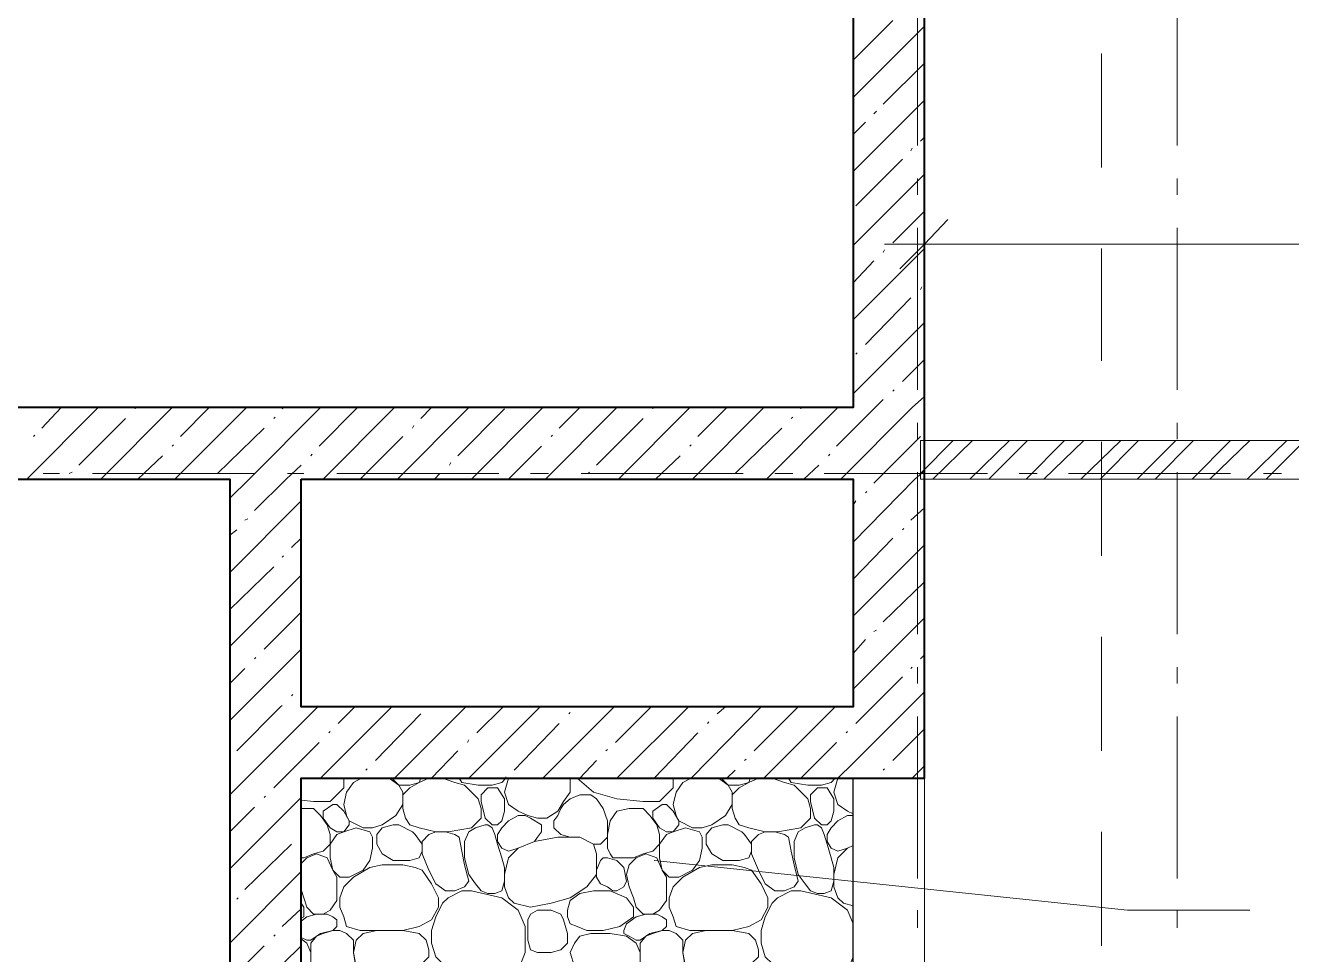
# Model space of a CAD drawing. Header units: millimetres. Extents: x -213547 to 415037, y -3642 to 106956.
# Drawn here: x -167266 to -163358, y 18771 to 21639 of the extents above; entities that cross this region are included whole.
import ezdxf

# ---------------------------------------------------------------- set-up
doc = ezdxf.new("R2010")
doc.units = ezdxf.units.MM

msp = doc.modelspace()

# ---------------------------------------------------------------- linework, layer by layer
at = {"lineweight": 40}
for points in [[(-166414.8, 15685.1), (-166414.8, 15816.5), (-166414.8, 19315.7), (-164711.8, 19315.7), (-164491.5, 19315.7), (-164491.5, 20239.2), (-164491.5, 20459.5), (-164491.5, 21959.2), (-164711.8, 21959.2), (-164711.8, 20459.5), (-168113.6, 20459.5), (-168113.6, 26831), (-168333.9, 26831), (-168333.9, 20239.2), (-168333.9, 16456.2), (-168333.9, 15604.7)], [(-168333.9, 15486), (-168113.6, 15486), (-167914.5, 15486), (-167914.5, 15706.3), (-168113.6, 15706.3), (-168113.6, 16456.2), (-168113.6, 20239.2), (-166635.1, 20239.2), (-166635.1, 19536), (-166635.1, 15816.5), (-166635.1, 15486), (-166414.8, 15486)]]:
    msp.add_lwpolyline(points, dxfattribs=at)
at = {"lineweight": 9}
for points in [[(-164512.7, 21268.6), (-164512.7, 21768.5)], [(-163712.1, 21268.6), (-163712.1, 21768.5)], [(-164711.8, 21531.3), (-164589, 21654.2)], [(-164711.8, 21416.9), (-164491.5, 21637.2)], [(-163945.1, 21552.5), (-163945.1, 21200.9)], [(-164618.6, 21395.7), (-164491.5, 21522.8)], [(-164711.8, 21188.2), (-164491.5, 21408.4)], [(-164711.8, 21302.5), (-164673.7, 21340.7)], [(-164648.3, 21366.1), (-164639.8, 21374.6)], [(-164533.9, 21251.7), (-164529.7, 21260.2)], [(-164504.3, 21281.4), (-164491.5, 21294.1)], [(-164703.4, 21082.2), (-164559.3, 21226.3)], [(-164711.8, 20959.4), (-164491.5, 21179.7)], [(-164512.7, 21116.1), (-164512.7, 21167)], [(-163712.1, 21116.1), (-163712.1, 21167)], [(-164589, 20967.9), (-164491.5, 21065.3)], [(-164491.5, 21069.5), (-164491.5, 20963.6), (-164491.5, 20845)], [(-164512.7, 20514.6), (-164512.7, 21014.5)], [(-163712.1, 20514.6), (-163712.1, 21014.5)], [(-164711.8, 20730.6), (-164491.5, 20950.9)], [(-164614.4, 20963.6), (-160492.4, 20963.6), (-157179.6, 20963.6)], [(-163945.1, 20950.9), (-163945.1, 20603.5)], [(-164711.8, 20845), (-164648.3, 20912.8)], [(-164618.6, 20938.2), (-164614.4, 20946.7)], [(-164504.3, 20823.8), (-164500, 20832.3)], [(-164673.7, 20654.4), (-164533.9, 20798.4)], [(-164711.8, 20501.9), (-164491.5, 20722.2)], [(-164703.4, 20624.7), (-164699.1, 20629)], [(-164559.3, 20540), (-164491.5, 20607.8)], [(-164762.7, 20340.9), (-164644.1, 20459.5), (-164618.6, 20484.9)], [(-164750, 20239.2), (-164529.7, 20459.5), (-164491.5, 20493.4)], [(-164589, 20510.3), (-164584.7, 20514.6)], [(-167262.1, 20239.2), (-167041.8, 20459.5)], [(-167215.5, 20396), (-167156.2, 20459.5)], [(-167033.3, 20239.2), (-166813.1, 20459.5)], [(-166927.4, 20455.3), (-166927.4, 20459.5)], [(-166804.6, 20239.2), (-166584.3, 20459.5)], [(-166787.6, 20370.5), (-166698.7, 20459.5)], [(-166635.1, 20179.9), (-166575.8, 20239.2), (-166355.5, 20459.5)], [(-166474.2, 20455.3), (-166469.9, 20459.5)], [(-166359.8, 20340.9), (-166241.2, 20459.5)], [(-166347.1, 20239.2), (-166126.8, 20459.5)], [(-166118.3, 20239.2), (-165898, 20459.5)], [(-166046.3, 20425.6), (-166012.4, 20459.5)], [(-165931.9, 20311.2), (-165787.9, 20455.3)], [(-165889.5, 20239.2), (-165669.2, 20459.5)], [(-165660.8, 20239.2), (-165440.5, 20459.5)], [(-165618.4, 20396), (-165554.9, 20459.5)], [(-165436.2, 20239.2), (-165216, 20459.5)], [(-165330.3, 20455.3), (-165330.3, 20459.5)], [(-165207.5, 20239.2), (-164987.2, 20459.5)], [(-165190.5, 20370.5), (-165101.6, 20459.5)], [(-164978.7, 20239.2), (-164758.4, 20459.5)], [(-164872.8, 20455.3), (-164872.8, 20459.5)], [(-167101.1, 20281.6), (-166957.1, 20425.6)], [(-166499.6, 20425.6), (-166495.3, 20429.8)], [(-166071.7, 20396), (-166067.5, 20404.4)], [(-165504, 20281.6), (-165360, 20425.6)], [(-164902.5, 20425.6), (-164898.2, 20429.8)], [(-164512.7, 20362.1), (-164512.7, 20412.9)], [(-163712.1, 20362.1), (-163712.1, 20412.9)], [(-167240.9, 20370.5), (-167236.7, 20374.8)], [(-166673.3, 20256.2), (-166529.2, 20396)], [(-166232.7, 20239.2), (-166101.4, 20370.5)], [(-165643.8, 20370.5), (-165639.6, 20374.8)], [(-165076.2, 20256.2), (-164932.1, 20396)], [(-164648.3, 20226.5), (-164635.6, 20239.2), (-164504.3, 20370.5)], [(-166813.1, 20340.9), (-166808.8, 20345.1)], [(-165775.2, 20239.2), (-165673.5, 20340.9)], [(-165216, 20340.9), (-165211.7, 20345.1)], [(-164504.3, 20256.2), (-164402.6, 20357.8)], [(-160492.4, 20357.8), (-164504.3, 20357.8), (-164504.3, 20239.2), (-160488.2, 20239.2)], [(-164466.1, 20239.2), (-164343.3, 20357.8)], [(-164351.7, 20239.2), (-164228.9, 20357.8)], [(-164292.4, 20239.2), (-164173.8, 20357.8)], [(-164178.1, 20239.2), (-164059.4, 20357.8)], [(-164123, 20239.2), (-164000.1, 20357.8)], [(-164008.6, 20239.2), (-163885.7, 20357.8)], [(-163949.3, 20239.2), (-163830.7, 20357.8)], [(-163945.1, 20353.6), (-163945.1, 20002)], [(-163834.9, 20239.2), (-163716.3, 20357.8)], [(-163779.8, 20239.2), (-163661.2, 20357.8)], [(-163665.5, 20239.2), (-163546.8, 20357.8)], [(-163610.4, 20239.2), (-163487.5, 20357.8)], [(-163496, 20239.2), (-163373.1, 20357.8)], [(-163436.7, 20239.2), (-163318.1, 20357.8)], [(-166919, 20239.2), (-166842.7, 20311.2)], [(-166385.2, 20311.2), (-166381, 20315.5)], [(-165957.3, 20281.6), (-165953.1, 20290)], [(-165321.9, 20239.2), (-165245.6, 20311.2)], [(-164788.1, 20311.2), (-164783.9, 20315.5)], [(-167211.3, 20256.2), (-167160.4, 20256.2)], [(-167130.8, 20256.2), (-167122.3, 20260.4)], [(-167058.8, 20256.2), (-166558.9, 20256.2)], [(-166558.9, 20141.8), (-166461.4, 20239.2), (-166414.8, 20281.6)], [(-166457.2, 20256.2), (-166406.4, 20256.2)], [(-166304.7, 20256.2), (-165804.8, 20256.2)], [(-166003.9, 20239.2), (-165987, 20256.2)], [(-165707.4, 20256.2), (-165652.3, 20256.2)], [(-165550.6, 20256.2), (-165050.7, 20256.2)], [(-165529.4, 20256.2), (-165525.2, 20260.4)], [(-164953.3, 20256.2), (-164898.2, 20256.2)], [(-164864.3, 20239.2), (-164817.7, 20281.6)], [(-164800.8, 20256.2), (-164296.7, 20256.2)], [(-164711.8, 20044.3), (-164521.2, 20239.2), (-164491.5, 20264.6)], [(-164512.7, 19760.5), (-164512.7, 20260.4)], [(-164199.2, 20256.2), (-164144.2, 20256.2)], [(-164046.7, 20256.2), (-163546.8, 20256.2)], [(-163712.1, 19760.5), (-163712.1, 20260.4)], [(-163445.2, 20256.2), (-163390.1, 20256.2)], [(-166635.1, 19951.1), (-166414.8, 20171.4)], [(-164711.8, 20158.7), (-164703.4, 20171.4)], [(-164673.7, 20196.8), (-164669.5, 20201.1)], [(-164533.9, 20112.1), (-164491.5, 20150.2)], [(-166588.5, 20112.1), (-166580.1, 20116.4)], [(-166635.1, 20065.5), (-166614, 20082.5)], [(-166444.5, 20027.4), (-166414.8, 20057)], [(-164711.8, 19930), (-164589, 20057)], [(-164559.3, 20082.5), (-164555.1, 20086.7)], [(-164711.8, 19815.6), (-164491.5, 20035.9)], [(-166474.2, 19997.7), (-166469.9, 20002)], [(-166635.1, 19836.8), (-166499.6, 19968.1)], [(-166635.1, 19722.4), (-166414.8, 19942.7)], [(-164618.6, 19798.6), (-164491.5, 19921.5)], [(-166529.2, 19713.9), (-166414.8, 19828.3)], [(-164711.8, 19591.1), (-164491.5, 19811.3)], [(-164711.8, 19701.2), (-164673.7, 19743.6)], [(-164648.3, 19769), (-164639.8, 19773.2)], [(-163945.1, 19752), (-163945.1, 19400.4)], [(-166635.1, 19493.6), (-166592.8, 19536), (-166414.8, 19713.9)], [(-164504.3, 19684.3), (-164491.5, 19697)], [(-166558.9, 19684.3), (-166554.6, 19688.5)], [(-164533.9, 19654.6), (-164529.7, 19658.8)], [(-164512.7, 19608), (-164512.7, 19658.8)], [(-163712.1, 19608), (-163712.1, 19658.8)], [(-166635.1, 19608), (-166588.5, 19654.6)], [(-164703.4, 19485.1), (-164559.3, 19629.2)], [(-166414.8, 19599.5), (-166414.8, 19599.5)], [(-164758.4, 19315.7), (-164711.8, 19362.3), (-164491.5, 19582.6)], [(-166614, 19400.4), (-166478.4, 19536), (-166474.2, 19540.2)], [(-166444.5, 19569.9), (-166440.3, 19574.1)], [(-166635.1, 19264.9), (-166414.8, 19485.1), (-166364, 19536)], [(-166355.5, 19315.7), (-166135.2, 19536)], [(-166300.5, 19485.1), (-166249.6, 19536)], [(-166186.1, 19370.8), (-166046.3, 19514.8)], [(-166126.8, 19315.7), (-165906.5, 19536)], [(-165898, 19315.7), (-165677.7, 19536)], [(-165872.6, 19455.5), (-165792.1, 19536)], [(-165669.2, 19315.7), (-165449, 19536)], [(-165588.8, 19514.8), (-165584.5, 19519)], [(-165444.7, 19425.8), (-165334.6, 19536)], [(-165440.5, 19315.7), (-165220.2, 19536)], [(-165211.7, 19315.7), (-164995.7, 19536)], [(-165131.2, 19514.8), (-165105.8, 19536)], [(-165016.9, 19400.4), (-164881.3, 19536)], [(-164987.2, 19315.7), (-164766.9, 19536)], [(-164512.7, 19006.4), (-164512.7, 19506.3)], [(-163712.1, 19006.4), (-163712.1, 19506.3)], [(-165758.2, 19341.1), (-165618.4, 19485.1)], [(-165160.9, 19485.1), (-165156.6, 19489.4)], [(-164589, 19370.8), (-164491.5, 19468.2)], [(-166499.6, 19286), (-166414.8, 19370.8), (-166359.8, 19425.8)], [(-166330.1, 19455.5), (-166325.9, 19459.7)], [(-165902.2, 19425.8), (-165898, 19434.3)], [(-165326.1, 19315.7), (-165190.5, 19455.5)], [(-164872.8, 19315.7), (-164762.7, 19425.8)], [(-164733, 19455.5), (-164728.8, 19459.7)], [(-166012.4, 19315.7), (-165931.9, 19400.4)], [(-165474.4, 19400.4), (-165470.1, 19404.7)], [(-166215.7, 19341.1), (-166211.5, 19345.3)], [(-165554.9, 19315.7), (-165504, 19370.8)], [(-165046.5, 19370.8), (-165042.3, 19375)], [(-164618.6, 19341.1), (-164614.4, 19345.3)], [(-164529.7, 19315.7), (-164491.5, 19353.8)], [(-166414.8, 19247.9), (-166376.7, 19243.7), (-166325.9, 19243.7), (-166283.5, 19286), (-166283.5, 19315.7), (-166287.8, 19315.7)], [(-166143.7, 19315.7), (-166114.1, 19294.5), (-166101.4, 19273.3), (-166101.4, 19235.2), (-166122.5, 19201.3), (-166164.9, 19171.7), (-166194.6, 19163.2), (-166224.2, 19163.2), (-166266.6, 19184.4), (-166275, 19201.3), (-166283.5, 19235.2), (-166275, 19273.3), (-166253.9, 19303), (-166228.4, 19315.7)], [(-166270.8, 19315.7), (-166266.6, 19315.7)], [(-166245.4, 19315.7), (-166236.9, 19315.7)], [(-166135.2, 19315.7), (-166114.1, 19294.5), (-166080.2, 19294.5), (-166050.5, 19303), (-166046.3, 19315.7)], [(-165978.5, 19315.7), (-165940.4, 19303), (-165910.7, 19294.5), (-165868.4, 19252.1), (-165859.9, 19222.5), (-165859.9, 19192.8), (-165889.5, 19163.2), (-165961.6, 19150.5), (-165999.7, 19150.5), (-166050.5, 19163.2), (-166080.2, 19171.7), (-166092.9, 19192.8), (-166101.4, 19222.5), (-166101.4, 19264.9), (-166080.2, 19286), (-166050.5, 19303), (-166020.9, 19315.7)], [(-165919.2, 19303), (-165868.4, 19294.5), (-165919.2, 19303), (-165927.7, 19315.7), (-165931.9, 19315.7)], [(-165783.6, 19315.7), (-165796.3, 19303), (-165826, 19294.5), (-165868.4, 19294.5)], [(-165584.5, 19315.7), (-165584.5, 19303), (-165584.5, 19273.3), (-165605.7, 19243.7), (-165622.6, 19214), (-165656.5, 19192.8), (-165686.2, 19192.8), (-165715.8, 19201.3), (-165745.5, 19214), (-165775.2, 19235.2), (-165787.9, 19273.3), (-165775.2, 19315.7)], [(-165783.6, 19315.7), (-165783.6, 19319.9)], [(-165775.2, 19315.7), (-165775.2, 19315.7)], [(-165563.3, 19315.7), (-165512.5, 19273.3), (-165440.5, 19252.1), (-165360, 19243.7), (-165309.2, 19243.7), (-165266.8, 19286), (-165266.8, 19315.7), (-165271, 19315.7)], [(-165563.3, 19315.7), (-165563.3, 19315.7)], [(-165127, 19315.7), (-165097.3, 19294.5), (-165084.6, 19273.3), (-165084.6, 19235.2), (-165105.8, 19201.3), (-165148.2, 19171.7), (-165177.8, 19163.2), (-165207.5, 19163.2), (-165249.8, 19184.4), (-165258.3, 19201.3), (-165266.8, 19235.2), (-165258.3, 19273.3), (-165237.1, 19303), (-165211.7, 19315.7)], [(-165254.1, 19315.7), (-165249.8, 19315.7)], [(-165228.7, 19315.7), (-165220.2, 19315.7)], [(-165118.5, 19315.7), (-165097.3, 19294.5), (-165063.4, 19294.5), (-165033.8, 19303), (-165029.6, 19315.7)], [(-165101.6, 19315.7), (-165076.2, 19341.1)], [(-164961.8, 19315.7), (-164923.7, 19303), (-164894, 19294.5), (-164851.6, 19252.1), (-164843.2, 19222.5), (-164843.2, 19192.8), (-164872.8, 19163.2), (-164944.8, 19150.5), (-164983, 19150.5), (-165033.8, 19163.2), (-165063.4, 19171.7), (-165076.2, 19192.8), (-165084.6, 19222.5), (-165084.6, 19264.9), (-165063.4, 19286), (-165033.8, 19303), (-165004.1, 19315.7)], [(-164902.5, 19303), (-164851.6, 19294.5), (-164902.5, 19303), (-164910.9, 19315.7), (-164915.2, 19315.7)], [(-164766.9, 19315.7), (-164779.6, 19303), (-164809.3, 19294.5), (-164851.6, 19294.5)], [(-164758.4, 19315.7), (-164771.1, 19273.3), (-164758.4, 19235.2), (-164728.8, 19214), (-164711.8, 19205.5)], [(-164758.4, 19315.7), (-164758.4, 19315.7)], [(-164711.8, 19315.7), (-164491.5, 19315.7), (-164491.5, 18616.7), (-164711.8, 18616.7)], [(-166635.1, 19036.1), (-166414.8, 19256.4)], [(-166529.2, 19256.4), (-166525, 19260.6)], [(-165470.1, 19120.8), (-165470.1, 19150.5), (-165470.1, 19184.4), (-165482.8, 19222.5), (-165504, 19252.1), (-165521, 19264.9), (-165554.9, 19264.9), (-165584.5, 19252.1), (-165605.7, 19235.2), (-165614.2, 19222.5), (-165622.6, 19201.3), (-165635.4, 19184.4), (-165635.4, 19163.2), (-165614.2, 19142), (-165584.5, 19133.5)], [(-166635.1, 19150.5), (-166558.9, 19226.7)], [(-166414.8, 19222.5), (-166376.7, 19222.5), (-166355.5, 19201.3), (-166334.4, 19171.7), (-166325.9, 19142), (-166325.9, 19112.3), (-166347.1, 19091.2), (-166376.7, 19082.7), (-166406.4, 19070), (-166414.8, 19070)], [(-165512.5, 19112.3), (-165554.9, 19133.5), (-165622.6, 19133.5), (-165694.7, 19120.8), (-165686.2, 19133.5), (-165673.5, 19150.5), (-165673.5, 19171.7), (-165707.4, 19192.8), (-165724.3, 19201.3), (-165745.5, 19201.3), (-165775.2, 19184.4), (-165796.3, 19163.2), (-165809, 19142), (-165809, 19120.8), (-165796.3, 19099.6), (-165775.2, 19091.2), (-165745.5, 19099.6), (-165694.7, 19120.8)], [(-164711.8, 19201.3), (-164728.8, 19201.3), (-164758.4, 19184.4), (-164779.6, 19163.2), (-164792.3, 19142), (-164792.3, 19120.8), (-164779.6, 19099.6), (-164758.4, 19091.2), (-164728.8, 19099.6), (-164711.8, 19108.1)], [(-163945.1, 19150.5), (-163945.1, 18798.9)], [(-166588.5, 18972.5), (-166444.5, 19112.3)], [(-166414.8, 19142), (-166414.8, 19142)], [(-165910.7, 19070), (-165910.7, 19112.3)], [(-165470.1, 19133.5), (-165491.3, 19112.3), (-165512.5, 19112.3), (-165504, 19082.7), (-165504, 19019.1), (-165533.7, 18981), (-165584.5, 18947.1), (-165643.8, 18930.2), (-165707.4, 18917.5), (-165758.2, 18930.2), (-165775.2, 18947.1), (-165787.9, 18981), (-165787.9, 19019.1), (-165775.2, 19070), (-165745.5, 19099.6)], [(-164894, 19070), (-164894, 19112.3)], [(-166414.8, 19053), (-166397.9, 19070), (-166368.2, 19082.7), (-166334.4, 19070), (-166317.4, 19031.9), (-166304.7, 19010.7), (-166304.7, 18981), (-166304.7, 18938.7), (-166325.9, 18909), (-166347.1, 18896.3), (-166376.7, 18896.3), (-166397.9, 18917.5), (-166406.4, 18947.1), (-166414.8, 18972.5)], [(-164711.8, 18921.7), (-164741.5, 18930.2), (-164758.4, 18947.1), (-164771.1, 18981), (-164771.1, 19019.1), (-164758.4, 19070), (-164728.8, 19099.6)], [(-165326.1, 19061.5), (-163864.6, 18909), (-163487.5, 18909)], [(-166635.1, 18807.3), (-166414.8, 19027.6)], [(-164711.8, 18765), (-164720.3, 18743.8), (-164750, 18726.8), (-164792.3, 18714.1), (-164843.2, 18714.1), (-164923.7, 18726.8), (-164961.8, 18743.8), (-164983, 18765), (-164995.7, 18807.3), (-164995.7, 18845.5), (-164983, 18887.8), (-164961.8, 18930.2), (-164944.8, 18947.1), (-164902.5, 18968.3), (-164872.8, 18968.3), (-164779.6, 18947.1), (-164741.5, 18917.5), (-164728.8, 18909), (-164711.8, 18866.6)], [(-166614, 18942.9), (-166609.7, 18947.1)], [(-166414.8, 18930.2), (-166406.4, 18917.5), (-166406.4, 18887.8), (-166414.8, 18883.6)], [(-166474.2, 18858.2), (-166414.8, 18913.2)], [(-166414.8, 18824.3), (-166397.9, 18815.8), (-166385.2, 18815.8), (-166355.5, 18837), (-166317.4, 18845.5), (-166304.7, 18858.2), (-166304.7, 18879.3), (-166317.4, 18887.8), (-166334.4, 18896.3), (-166368.2, 18896.3), (-166397.9, 18887.8), (-166414.8, 18875.1)], [(-164512.7, 18853.9), (-164512.7, 18909)], [(-163712.1, 18853.9), (-163712.1, 18909)], [(-166101.4, 18845.5), (-166050.5, 18837), (-166029.3, 18815.8), (-166020.9, 18786.1), (-166020.9, 18765), (-166042, 18743.8), (-166080.2, 18726.8), (-166101.4, 18714.1), (-166143.7, 18705.7), (-166181.8, 18705.7), (-166215.7, 18714.1), (-166245.4, 18735.3), (-166253.9, 18777.7), (-166245.4, 18815.8), (-166224.2, 18837), (-166181.8, 18845.5), (-166122.5, 18845.5)], [(-165228.7, 18726.8), (-165237.1, 18777.7), (-165237.1, 18815.8), (-165258.3, 18837), (-165279.5, 18845.5), (-165300.7, 18845.5), (-165330.3, 18837), (-165351.5, 18828.5), (-165368.5, 18807.3), (-165368.5, 18777.7), (-165381.2, 18807.3), (-165410.8, 18828.5), (-165461.7, 18837), (-165491.3, 18837), (-165521, 18837), (-165554.9, 18828.5), (-165571.8, 18807.3), (-165584.5, 18777.7), (-165571.8, 18735.3)], [(-165084.6, 18845.5), (-165033.8, 18837), (-165012.6, 18815.8), (-165004.1, 18786.1), (-165004.1, 18765), (-165025.3, 18743.8), (-165063.4, 18726.8), (-165084.6, 18714.1), (-165127, 18705.7), (-165165.1, 18705.7), (-165199, 18714.1), (-165228.7, 18735.3), (-165237.1, 18777.7), (-165228.7, 18815.8), (-165207.5, 18837), (-165165.1, 18845.5), (-165105.8, 18845.5)], [(-166635.1, 18582.8), (-166414.8, 18798.9)], [(-166635.1, 18692.9), (-166529.2, 18798.9)], [(-166499.6, 18828.5), (-166495.3, 18832.7)], [(-166385.2, 18777.7), (-166397.9, 18807.3), (-166414.8, 18820)], [(-165368.5, 18743.8), (-165368.5, 18777.7)]]:
    msp.add_lwpolyline(points, dxfattribs=at)
at = {"lineweight": 18}
msp.add_lwpolyline([(-164419.5, 21039.9), (-164491.5, 20963.6), (-164567.8, 20887.4)], dxfattribs=at)
at = {"lineweight": 40}
msp.add_lwpolyline([(-166414.8, 20239.2), (-164711.8, 20239.2), (-164711.8, 19536), (-166414.8, 19536)], close=True, dxfattribs=at)
at = {"lineweight": 30}
msp.add_lwpolyline([(-166414.8, 16617.1), (-164711.8, 16617.1), (-164711.8, 19315.7), (-166414.8, 19315.7)], close=True, dxfattribs=at)
at = {"lineweight": 9}
for points in [[(-165838.7, 19286), (-165859.9, 19264.9), (-165859.9, 19243.7), (-165847.2, 19192.8), (-165826, 19171.7), (-165809, 19171.7), (-165796.3, 19184.4), (-165787.9, 19214), (-165787.9, 19252.1), (-165809, 19286)], [(-164822, 19286), (-164843.2, 19264.9), (-164843.2, 19243.7), (-164830.5, 19192.8), (-164809.3, 19171.7), (-164792.3, 19171.7), (-164779.6, 19184.4), (-164771.1, 19214), (-164771.1, 19252.1), (-164792.3, 19286)], [(-166266.6, 19184.4), (-166266.6, 19171.7), (-166283.5, 19150.5), (-166304.7, 19150.5), (-166325.9, 19163.2), (-166347.1, 19192.8), (-166347.1, 19214), (-166317.4, 19235.2), (-166304.7, 19235.2), (-166283.5, 19214)], [(-165470.1, 19142), (-165461.7, 19184.4), (-165440.5, 19214), (-165402.4, 19222.5), (-165360, 19222.5), (-165338.8, 19201.3), (-165317.6, 19171.7), (-165309.2, 19142), (-165309.2, 19112.3), (-165309.2, 19070), (-165300.7, 19031.9), (-165279.5, 19010.7), (-165249.8, 19010.7), (-165207.5, 19031.9), (-165186.3, 19061.5), (-165177.8, 19099.6), (-165177.8, 19133.5), (-165186.3, 19150.5), (-165228.7, 19163.2), (-165266.8, 19150.5), (-165288, 19150.5), (-165309.2, 19163.2), (-165330.3, 19192.8), (-165330.3, 19214), (-165300.7, 19235.2), (-165288, 19235.2), (-165266.8, 19214), (-165249.8, 19184.4), (-165249.8, 19171.7), (-165266.8, 19150.5), (-165288, 19142), (-165309.2, 19112.3), (-165330.3, 19091.2), (-165360, 19082.7), (-165389.6, 19070), (-165410.8, 19070), (-165453.2, 19070), (-165461.7, 19082.7), (-165470.1, 19099.6)], [(-166283.5, 19150.5), (-166245.4, 19163.2), (-166203, 19150.5), (-166194.6, 19133.5), (-166194.6, 19099.6), (-166203, 19061.5), (-166224.2, 19031.9), (-166266.6, 19010.7), (-166296.2, 19010.7), (-166317.4, 19031.9), (-166325.9, 19070), (-166325.9, 19112.3), (-166304.7, 19142)], [(-166114.1, 19171.7), (-166131, 19171.7), (-166164.9, 19163.2), (-166181.8, 19142), (-166181.8, 19112.3), (-166164.9, 19082.7), (-166131, 19061.5), (-166080.2, 19061.5), (-166050.5, 19070), (-166042, 19091.2), (-166042, 19112.3), (-166063.2, 19142), (-166071.7, 19150.5)], [(-165919.2, 19091.2), (-165910.7, 19048.8), (-165898, 18998), (-165910.7, 18981), (-165940.4, 18968.3), (-165970, 18968.3), (-165999.7, 18989.5), (-166020.9, 19031.9), (-166042, 19082.7), (-166042, 19120.8), (-166020.9, 19142), (-165999.7, 19150.5), (-165970, 19150.5), (-165940.4, 19142), (-165927.7, 19133.5)], [(-165847.2, 19171.7), (-165838.7, 19171.7), (-165826, 19163.2), (-165817.5, 19142), (-165809, 19112.3), (-165796.3, 19070), (-165787.9, 19040.3), (-165787.9, 18998), (-165796.3, 18968.3), (-165817.5, 18959.8), (-165838.7, 18959.8), (-165859.9, 18968.3), (-165876.8, 18989.5), (-165898, 19019.1), (-165910.7, 19070), (-165910.7, 19120.8), (-165898, 19150.5), (-165876.8, 19163.2)], [(-165097.3, 19171.7), (-165114.3, 19171.7), (-165148.2, 19163.2), (-165165.1, 19142), (-165165.1, 19112.3), (-165148.2, 19082.7), (-165114.3, 19061.5), (-165063.4, 19061.5), (-165033.8, 19070), (-165025.3, 19091.2), (-165025.3, 19112.3), (-165046.5, 19142), (-165055, 19150.5)], [(-164902.5, 19091.2), (-164894, 19048.8), (-164881.3, 18998), (-164894, 18981), (-164923.7, 18968.3), (-164953.3, 18968.3), (-164983, 18989.5), (-165004.1, 19031.9), (-165025.3, 19082.7), (-165025.3, 19120.8), (-165004.1, 19142), (-164983, 19150.5), (-164953.3, 19150.5), (-164923.7, 19142), (-164910.9, 19133.5)], [(-164830.5, 19171.7), (-164822, 19171.7), (-164809.3, 19163.2), (-164800.8, 19142), (-164792.3, 19112.3), (-164779.6, 19070), (-164771.1, 19040.3), (-164771.1, 18998), (-164779.6, 18968.3), (-164800.8, 18959.8), (-164822, 18959.8), (-164843.2, 18968.3), (-164860.1, 18989.5), (-164881.3, 19019.1), (-164894, 19070), (-164894, 19120.8), (-164881.3, 19150.5), (-164860.1, 19163.2)], [(-165300.7, 19031.9), (-165288, 19010.7), (-165288, 18981), (-165288, 18938.7), (-165309.2, 18909), (-165330.3, 18896.3), (-165360, 18896.3), (-165381.2, 18917.5), (-165389.6, 18947.1), (-165402.4, 18981), (-165410.8, 19019.1), (-165402.4, 19048.8), (-165381.2, 19070), (-165351.5, 19082.7), (-165317.6, 19070)], [(-166232.7, 18845.5), (-166275, 18858.2), (-166283.5, 18887.8), (-166296.2, 18917.5), (-166296.2, 18947.1), (-166283.5, 18981), (-166253.9, 19010.7), (-166203, 19040.3), (-166164.9, 19048.8), (-166101.4, 19048.8), (-166063.2, 19040.3), (-166042, 19031.9), (-166012.4, 18989.5), (-165991.2, 18947.1), (-165991.2, 18917.5), (-166012.4, 18879.3), (-166050.5, 18858.2), (-166101.4, 18845.5), (-166164.9, 18845.5)], [(-165440.5, 19061.5), (-165470.1, 19070), (-165482.8, 19070), (-165491.3, 19061.5), (-165504, 19031.9), (-165504, 19010.7), (-165491.3, 18989.5), (-165470.1, 18981), (-165453.2, 18968.3), (-165440.5, 18968.3), (-165419.3, 18981), (-165410.8, 18998), (-165419.3, 19040.3)], [(-165216, 18845.5), (-165258.3, 18858.2), (-165266.8, 18887.8), (-165279.5, 18917.5), (-165279.5, 18947.1), (-165266.8, 18981), (-165237.1, 19010.7), (-165186.3, 19040.3), (-165148.2, 19048.8), (-165084.6, 19048.8), (-165046.5, 19040.3), (-165025.3, 19031.9), (-164995.7, 18989.5), (-164974.5, 18947.1), (-164974.5, 18917.5), (-164995.7, 18879.3), (-165033.8, 18858.2), (-165084.6, 18845.5), (-165148.2, 18845.5)], [(-165859.9, 18714.1), (-165940.4, 18726.8), (-165978.5, 18743.8), (-165999.7, 18765), (-166012.4, 18807.3), (-166012.4, 18845.5), (-165999.7, 18887.8), (-165978.5, 18930.2), (-165961.6, 18947.1), (-165919.2, 18968.3), (-165889.5, 18968.3), (-165796.3, 18947.1), (-165758.2, 18917.5), (-165745.5, 18909), (-165724.3, 18858.2), (-165724.3, 18815.8), (-165724.3, 18777.7), (-165737, 18743.8), (-165766.7, 18726.8), (-165809, 18714.1)], [(-165593, 18887.8), (-165584.5, 18866.6), (-165563.3, 18858.2), (-165533.7, 18845.5), (-165482.8, 18845.5), (-165432, 18858.2), (-165389.6, 18887.8), (-165389.6, 18917.5), (-165410.8, 18947.1), (-165461.7, 18968.3), (-165512.5, 18968.3), (-165554.9, 18959.8), (-165584.5, 18938.7), (-165593, 18909)], [(-165715.8, 18815.8), (-165707.4, 18786.1), (-165686.2, 18777.7), (-165643.8, 18777.7), (-165614.2, 18786.1), (-165593, 18807.3), (-165593, 18837), (-165605.7, 18879.3), (-165614.2, 18896.3), (-165643.8, 18909), (-165686.2, 18909), (-165707.4, 18896.3), (-165715.8, 18879.3)], [(-165410.8, 18866.6), (-165419.3, 18845.5), (-165419.3, 18837), (-165402.4, 18828.5), (-165381.2, 18815.8), (-165368.5, 18815.8), (-165338.8, 18837), (-165300.7, 18845.5), (-165288, 18858.2), (-165288, 18879.3), (-165300.7, 18887.8), (-165317.6, 18896.3), (-165351.5, 18896.3), (-165381.2, 18887.8)], [(-166385.2, 18777.7), (-166385.2, 18807.3), (-166368.2, 18828.5), (-166347.1, 18837), (-166317.4, 18845.5), (-166296.2, 18845.5), (-166275, 18837), (-166253.9, 18815.8), (-166253.9, 18777.7), (-166245.4, 18726.8), (-166245.4, 18714.1), (-166245.4, 18705.7), (-166266.6, 18684.5), (-166296.2, 18663.3), (-166317.4, 18654.8), (-166334.4, 18654.8), (-166368.2, 18663.3), (-166376.7, 18684.5), (-166385.2, 18743.8)]]:
    msp.add_lwpolyline(points, close=True, dxfattribs=at)

doc.saveas('drawing.dxf')
